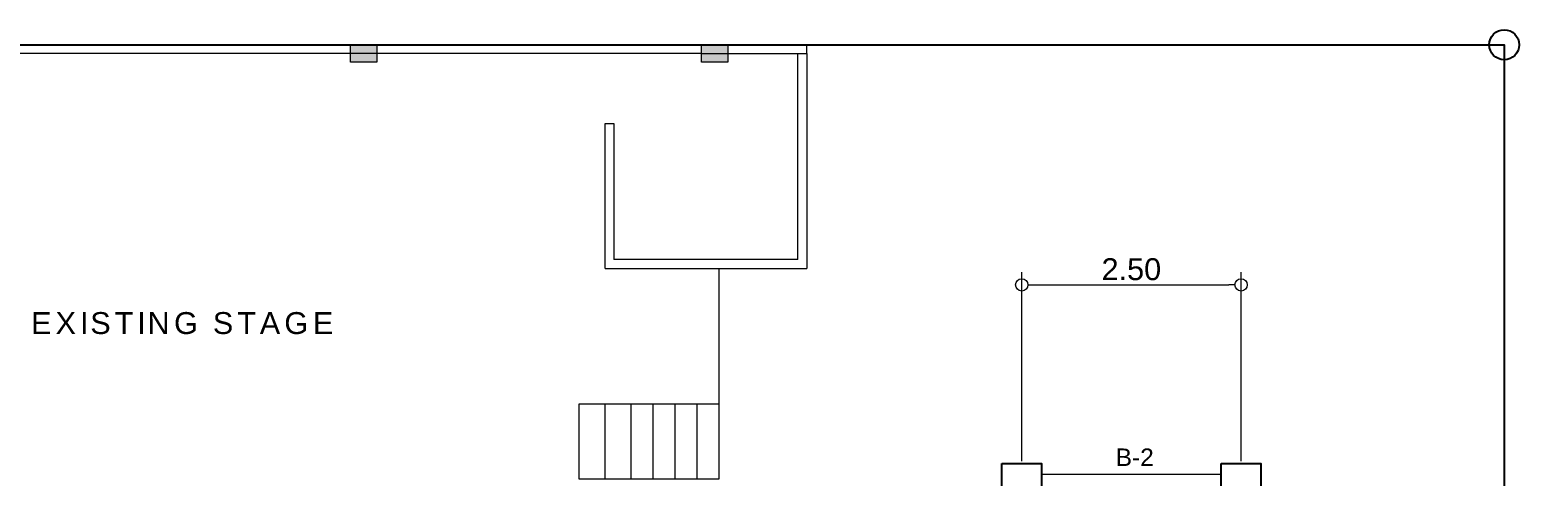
# Model space of a CAD drawing. Header units: inches. Extents: x -1369 to 1198, y -366 to 1398.
# Drawn here: x 182.24 to 199.21, y -190.72 to -185.63 of the extents above; entities that cross this region are included whole.
import ezdxf

# ---------------------------------------------------------------- set-up
doc = ezdxf.new("R2010")
doc.units = ezdxf.units.IN
doc.header["$MEASUREMENT"] = 0
doc.layers.add('BEAM', color=7, linetype='Continuous', lineweight=30, true_color=0x3838ff)
doc.layers.add('col', color=7, linetype='Continuous', true_color=0x0a0aff)
for name, color, linetype in [('COLM2', 7, 'Continuous'), ('txt', 7, 'Continuous'), ('wall', 7, 'Continuous')]:
    doc.layers.add(name, color=color, linetype=linetype)
doc.layers.add('dim.', color=10, linetype='Continuous', lineweight=15)
doc.styles.get("Standard").update_dxf_attribs({"font": 'arial.ttf'})
doc.dimstyles.get("Standard").update_dxf_attribs({"dimtxt": 0.25, "dimasz": 0.14, "dimexe": 0.145, "dimexo": 0.025, "dimgap": 0.05, "dimtad": 1, "dimzin": 0, "dimdsep": 46, "dimtxsty": 'Standard', "dimblk": 'DOTBLANK', "dimcen": 0.09, "dimclrd": 256, "dimclre": 256, "dimaunit": 1, "dimadec": 5, "dimazin": 0, "dimtfac": 1, "dimtix": 1, "dimtofl": 0, "dimtmove": 0, "dimatfit": 3, "dimfxl": 0, "dimtolj": 1, "dimtzin": 0, "dimlwd": -1, "dimlwe": -1, "dimarcsym": 0})

# ---------------------------------------------------------------- blocks, each defined once
blk = doc.blocks.new('2ND FLRR EX PLAN')
at = {"layer": 'COLM2', "lineweight": 13, "true_color": 0x808080}
h = blk.add_hatch(color=8, dxfattribs=at)
h.dxf.hatch_style = 1
h.paths.add_polyline_path([(215.892, -185.998), (215.892, -185.798), (216.192, -185.798), (216.192, -185.998)])
h = blk.add_hatch(color=8, dxfattribs=at)
h.dxf.hatch_style = 1
h.paths.add_polyline_path([(219.892, -185.998), (219.892, -185.798), (220.192, -185.798), (220.192, -185.998)])
at = {"color": 8, "lineweight": 13, "true_color": 0x808080}
for p, q in [((220.992, -188.249), (220.992, -185.898)), ((221.092, -185.898), (221.092, -188.349)), ((220.992, -188.249), (218.892, -188.249)), ((218.792, -188.349), (221.092, -188.349))]:
    blk.add_line(p, q, dxfattribs=at)
for points in [[(219.892, -185.898), (208.192, -185.898), (208.192, -185.798)], [(219.892, -185.898), (221.092, -185.898), (221.092, -185.798)], [(218.792, -188.349), (218.792, -186.698), (218.892, -186.698), (218.892, -188.249)], [(220.092, -189.898), (218.492, -189.898), (218.492, -190.748), (220.092, -190.748)], [(218.792, -190.748), (218.792, -189.898)], [(219.092, -190.748), (219.092, -189.898)], [(219.342, -190.748), (219.342, -189.898)], [(219.592, -190.748), (219.592, -189.898)], [(219.842, -190.748), (219.842, -189.898)], [(220.092, -190.748), (220.092, -189.898)]]:
    blk.add_lwpolyline(points, dxfattribs=at)
at = {"layer": 'COLM2', "color": 8, "lineweight": 13, "true_color": 0x808080}
for points in [[(215.892, -185.998), (215.892, -185.798), (216.192, -185.798), (216.192, -185.998)], [(219.892, -185.998), (219.892, -185.798), (220.192, -185.798), (220.192, -185.998)]]:
    blk.add_lwpolyline(points, close=True, dxfattribs=at)
at = {"layer": 'wall', "color": 8, "lineweight": 13, "true_color": 0x808080}
blk.add_lwpolyline([(220.092, -189.898), (220.092, -188.349)], dxfattribs=at)
at = {"layer": 'txt', "color": 8, "lineweight": 13, "true_color": 0x808080, "insert": (212.249, -188.848), "char_height": 0.25, "width": 3.97746, "attachment_point": 1}
blk.add_mtext('{\\T1.2;EXISTING STAGE}', dxfattribs=at)
blk = doc.blocks.new('_DotBlank')
at = {"color": 0, "linetype": 'ByBlock', "lineweight": -2}
blk.add_line((-0.5, 0), (-1, 0), dxfattribs=at)
blk.add_circle((0, 0), 0.5, dxfattribs=at)
blk = doc.blocks.new('*D701')
at = {"layer": 'Defpoints', "color": 0, "transparency": 16777216}
for p in [(196.042, -188.538), (193.542, -190.573), (196.042, -190.573)]:
    blk.add_point(p, dxfattribs=at)
at = {"layer": 'dim.', "transparency": 16777216}
for p, q in [((193.542, -190.548), (193.542, -188.393)), ((196.042, -190.548), (196.042, -188.393)), ((193.682, -188.538), (195.902, -188.538))]:
    blk.add_line(p, q, dxfattribs=at)
at = {"layer": 'dim.', "transparency": 16777216, "xscale": 0.14, "yscale": 0.14, "zscale": 0.14, "rotation": 180}
blk.add_blockref('_DotBlank', (193.542, -188.538), dxfattribs=at)
at = {"layer": 'dim.', "transparency": 16777216, "xscale": 0.14, "yscale": 0.14, "zscale": 0.14}
blk.add_blockref('_DotBlank', (196.042, -188.538), dxfattribs=at)
at = {"layer": 'dim.', "color": 0, "transparency": 16777216, "insert": (194.792, -188.36), "char_height": 0.25, "attachment_point": 5}
blk.add_mtext('\\A1;2.50', dxfattribs=at)

msp = doc.modelspace()

# ---------------------------------------------------------------- linework, layer by layer
at = {"color": 7}
msp.add_lwpolyline([(171.042, -223.2983), (171.042, -185.7984), (199.042, -185.7984), (199.042, -223.2983)], close=True, dxfattribs=at)
at = {"color": 1}
msp.add_circle((199.042, -185.7984), 0.1713, dxfattribs=at)
at = {"layer": 'BEAM', "lineweight": 18, "ltscale": 8}
msp.add_lwpolyline([(193.767, -190.6984), (195.817, -190.6984)], dxfattribs=at)
at = {"layer": 'col'}
for points in [[(193.317, -190.5734), (193.767, -190.5734), (193.767, -191.0234), (193.317, -191.0234)], [(195.817, -190.5734), (196.267, -190.5734), (196.267, -191.0234), (195.817, -191.0234)]]:
    msp.add_lwpolyline(points, close=True, dxfattribs=at)

# ---------------------------------------------------------------- block references
msp.add_blockref('2ND FLRR EX PLAN', (-30, 0))

# ---------------------------------------------------------------- texts
at = {"insert": (194.6131, -190.4038), "char_height": 0.2, "attachment_point": 1}
msp.add_mtext_dynamic_manual_height_columns('B-2', width=0.611407, gutter_width=1, heights=[0], dxfattribs=at)

# ---------------------------------------------------------------- dimensions: what is measured, and where the dimension line sits
at = {"layer": 'dim.', "color": 0}
dim = msp.add_linear_dim(base=(196.042, -188.5376), p1=(193.542, -190.5734), p2=(196.042, -190.5734), dimstyle='Standard', dxfattribs=at)
dim.commit()
dim.dimension.update_dxf_attribs({"geometry": '*D701', "text_midpoint": (194.792, -188.36)})

doc.saveas('drawing.dxf')
